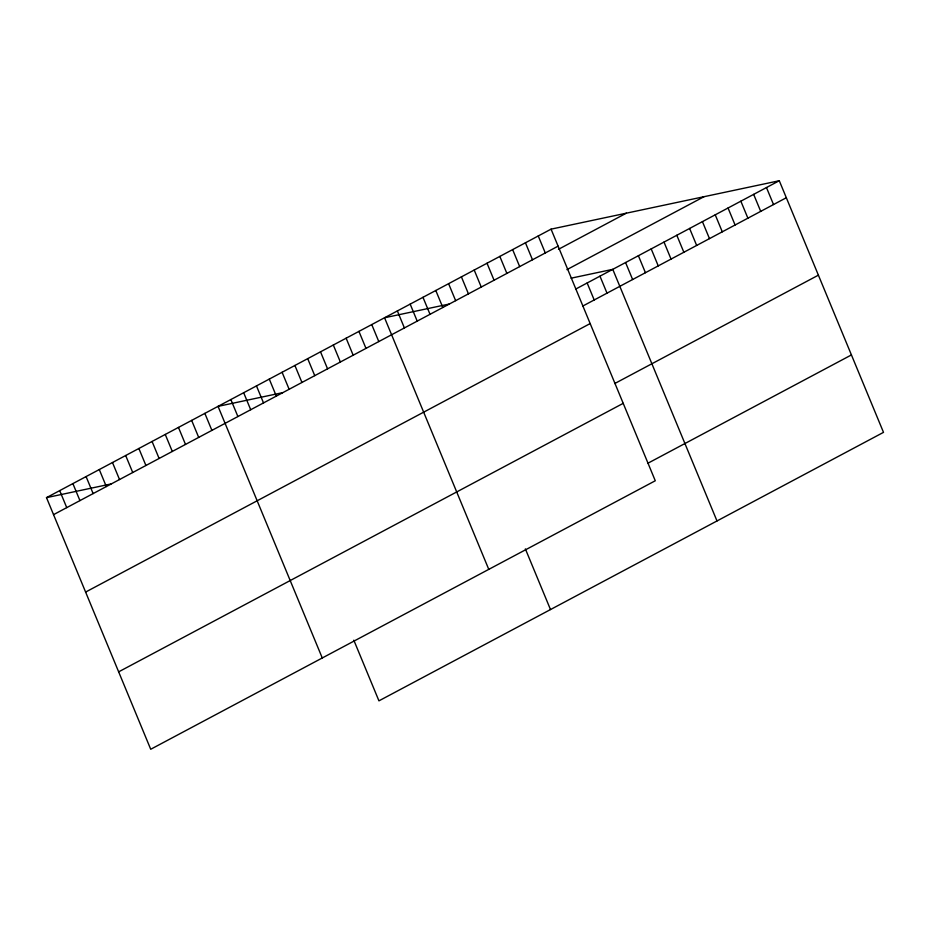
<?xml version="1.0" encoding="UTF-8"?>
<svg xmlns="http://www.w3.org/2000/svg" width="930" height="930" viewBox="0 0 930 930"><rect width="100%" height="100%" fill="white"/><g stroke="black" fill="none" stroke-linecap="round" stroke-linejoin="round"><path stroke-width="1.4" d="M551.06 229.152L655.278 480.764L150.718 749.266L46.5 497.643L551.06 229.152L779.282 180.734L883.5 432.357L378.94 700.848L353.819 640.2M53.545 514.65L558.105 246.148M558.488 249.298L626.367 213.168M566.916 269.642L703.963 196.718M575.635 289.114L779.282 180.734M582.668 306.11L786.315 197.741M85.607 592.073L590.166 323.57M614.742 383.532L818.388 275.164M118.656 671.844L623.216 403.341M647.78 463.303L851.427 354.935M449.109 304.064L384.555 317.758L488.773 569.369M571.078 278.186L612.777 269.34L716.995 520.963M282.604 392.669L218.05 406.364L322.268 657.975M46.5 497.643L111.054 483.96M766.471 187.558L773.516 204.554M753.66 194.37L760.705 211.366M740.85 201.182L747.894 218.19M728.051 208.006L735.084 225.002M715.24 214.818L722.285 231.814M702.429 221.631L709.474 238.626M689.618 228.455L696.663 245.45M676.819 235.267L683.852 252.263M664.008 242.079L671.042 259.075M651.198 248.891L658.242 265.899M638.387 255.715L645.432 272.711M625.576 262.527L632.621 279.523M599.966 276.163L607.011 293.159M587.156 282.976L594.2 299.972M538.249 235.964L545.294 252.96M525.438 242.777L532.483 259.772M512.639 249.6L519.672 266.596M499.829 256.413L506.873 273.408M487.018 263.225L494.063 280.221M474.207 270.037L481.252 287.045M461.408 276.861L468.441 293.857M448.597 283.673L455.642 300.669M435.786 290.486L442.831 307.493M422.976 297.309L430.02 314.305M525.369 548.909L550.49 609.557M410.176 304.122L417.21 321.117M397.366 310.934L404.399 327.93M371.744 324.57L378.789 341.566M358.934 331.382L365.978 348.378M346.134 338.195L353.168 355.202M333.324 345.018L340.368 362.014M320.513 351.831L327.558 368.826M307.702 358.643L314.747 375.65M294.903 365.467L301.936 382.463M282.092 372.279L289.137 389.275M269.281 379.091L276.326 396.087M256.471 385.915L263.516 402.911M243.672 392.727L250.705 409.723M230.861 399.54L237.894 416.535M204.856 413.385L211.901 430.381M191.661 420.406L198.695 437.402M178.467 427.428L185.5 444.424M165.261 434.45L172.306 451.445M152.067 441.471L159.111 458.467M138.872 448.493L145.917 465.488M125.678 455.514L132.723 472.51M112.484 462.536L119.517 479.531M99.289 469.557L106.322 486.553M86.083 476.579L93.128 493.574M72.889 483.6L79.934 500.596M59.694 490.622L66.739 507.629"/></g></svg>
